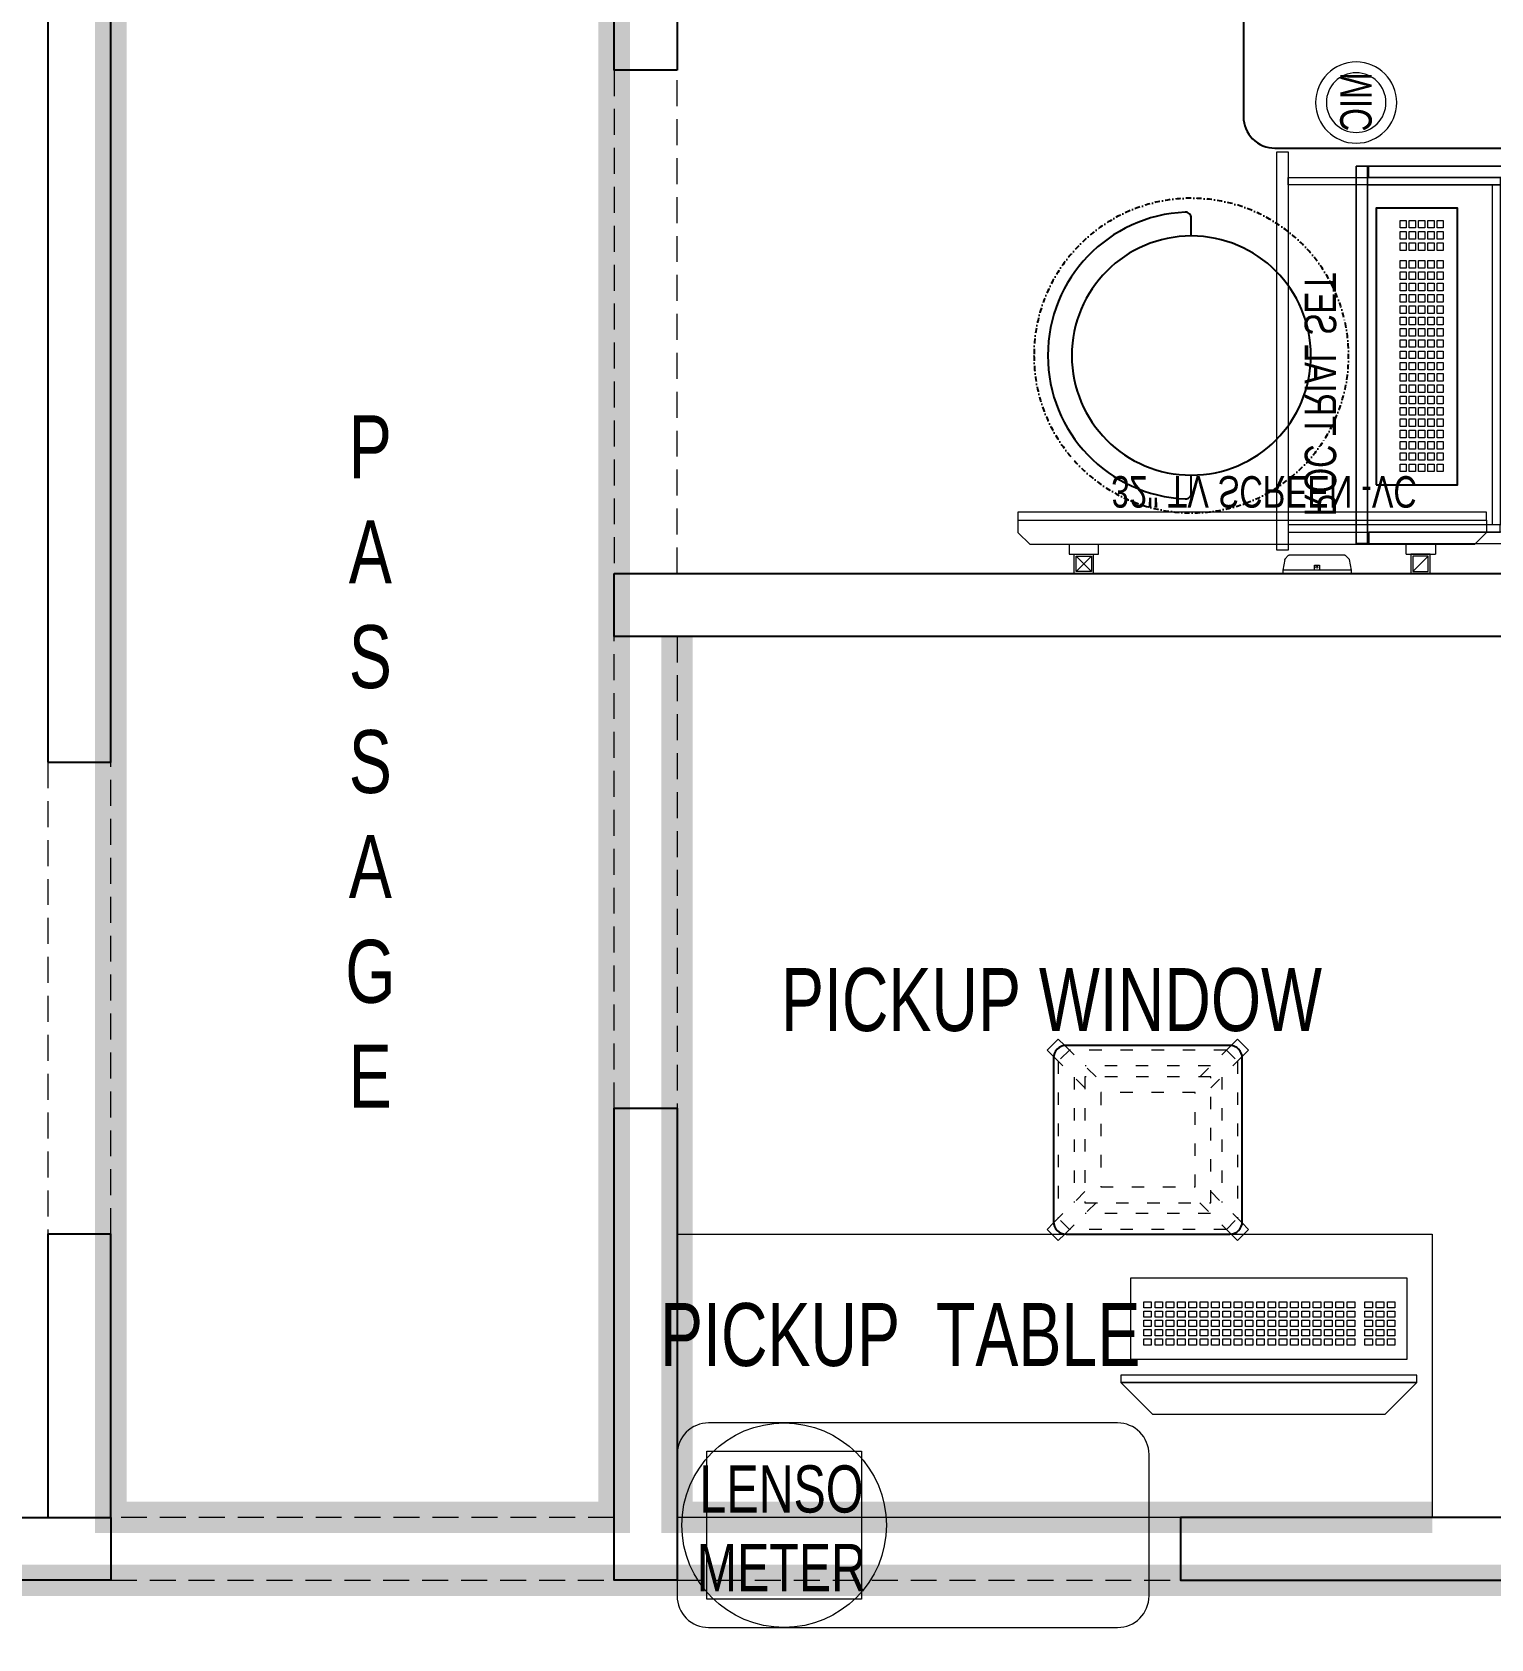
# Model space of a CAD drawing. Header units: feet. Extents: x 9494323 to 9502363, y -6780591 to -6762539.
# Drawn here: x 9496058 to 9498376, y -6769092 to -6766539 of the extents above; entities that cross this region are included whole.
import ezdxf

# ---------------------------------------------------------------- set-up
doc = ezdxf.new("R2010")
doc.units = ezdxf.units.FT
doc.header["$LTSCALE"] = 33
doc.header["$MEASUREMENT"] = 0
for name, pattern in [('a_p6_plan_L18$0$HIDDEN', [0.375, 0.25, -0.125]), ('ACAD_ISO03W100', [30, 12, -18]), ('DASHDOT2', [0.5, 0.25, -0.125, 0, -0.125]), ('HIDDEN', [9.525, 6.35, -3.175])]:
    doc.linetypes.add(name, pattern=pattern)
for name, color, linetype, lineweight in [('LENS-DIM', 252, 'Continuous', 5), ('LENS-FURNITURE', 13, 'Continuous', 9), ('LENS-PARTITION', 21, 'Continuous', 25), ('LENS-TEXT', 31, 'Continuous', 5), ('LENS_CURTAIN', 5, 'a_p6_plan_L18$0$HIDDEN', 9), ('LK-EQPMT', 3, 'Continuous', 18), ('LK-FF&E WALL', 1, 'Continuous', 9), ('LK-FLUTTED FINISH', 20, 'Continuous', 30), ('LK-IT', 3, 'Continuous', 18), ('LK-MIRROR', 133, 'Continuous', 13), ('LK-TILES FINISH', 251, 'Continuous', 5), ('LN-ELEVATION-1', 81, 'Continuous', 25), ('LN-ELEVATION-2', 103, 'Continuous', 20), ('LN-ELEVATION-3', 125, 'Continuous', 18), ('LN-ELEVATION-5', 167, 'Continuous', 5)]:
    doc.layers.add(name, color=color, linetype=linetype, lineweight=lineweight)
doc.layers.add('PDF_Geometry', color=7, linetype='Continuous')
doc.styles.add('LK TXT', font='GILC____.TTF', dxfattribs={"height": 100})
doc.styles.get("Standard").update_dxf_attribs({"font": 'GILC____.TTF'})

# ---------------------------------------------------------------- blocks, each defined once
blk = doc.blocks.new('CLENS 600 TYPE 6')
at = {"layer": 'LN-ELEVATION-1', "ltscale": 0.5}
blk.add_lwpolyline([(130, -225), (-130, -225, -0.414214), (-150, -205), (-150, 55, -0.414214), (-130, 75), (130, 75, -0.414214), (150, 55), (150, -205, -0.414214)], format="xyb", close=True, dxfattribs=at)
at = {"layer": 'LN-ELEVATION-3', "linetype": 'ACAD_ISO03W100', "ltscale": 0.05}
for p, q in [((-82.3, 25), (-124.7, 67.4)), ((124.7, 67.4), (-124.7, 67.4)), ((82.3, 25), (124.7, 67.4)), ((-100, 7.3), (-142.4, 49.7)), ((-142.4, -199.7), (-142.4, 49.7)), ((99.7, 42.4), (-99.7, 42.4)), ((100, 7.3), (142.4, 49.7)), ((142.4, -199.7), (142.4, 49.7)), ((-117.4, -174.7), (-117.4, 24.7)), ((117.4, -174.7), (117.4, 24.7)), ((-100, -157.3), (-142.4, -199.7)), ((-82.3, -175), (-124.7, -217.4)), ((82.3, -175), (124.7, -217.4)), ((100, -157.3), (142.4, -199.7)), ((99.7, -192.4), (-99.7, -192.4)), ((124.7, -217.4), (-124.7, -217.4))]:
    blk.add_line(p, q, dxfattribs=at)
for points in [[(-132.2, 74.9), (-124.7, 67.4), (-142.4, 49.7), (-149.9, 57.2)], [(132.2, 74.9), (124.7, 67.4), (142.4, 49.7), (149.9, 57.2)], [(-132.2, -224.9), (-124.7, -217.4), (-142.4, -199.7), (-149.9, -207.2)], [(132.2, -224.9), (124.7, -217.4), (142.4, -199.7), (149.9, -207.2)]]:
    blk.add_lwpolyline(points, dxfattribs=at)
for points in [[(100, -175), (-100, -175), (-100, 25), (100, 25)], [(75, -150), (-75, -150), (-75, 0), (75, 0)]]:
    blk.add_lwpolyline(points, close=True, dxfattribs=at)
at = {"layer": 'LN-ELEVATION-5', "ltscale": 0.5}
for points in [[(-149.9, 57.2), (-160.1, 67.4), (-142.4, 85.1), (-132.2, 74.9)], [(149.9, 57.2), (160.1, 67.4), (142.4, 85.1), (132.2, 74.9)], [(-149.9, -207.2), (-160.1, -217.4), (-142.4, -235.1), (-132.2, -224.9)], [(149.9, -207.2), (160.1, -217.4), (142.4, -235.1), (132.2, -224.9)]]:
    blk.add_lwpolyline(points, dxfattribs=at)
blk = doc.blocks.new('*U23')
at = {"layer": 'LK-EQPMT', "ltscale": 12}
blk.add_lwpolyline([(6, 4.9), (-6, 4.9), (-6, -4.9), (6, -4.9)], close=True, dxfattribs=at)
blk = doc.blocks.new('*U24')
at = {"color": 0, "linetype": 'ByBlock', "lineweight": -2}
for p in [(0, 0), (18, 0), (35.9, 0), (53.9, 0), (71.8, 0), (89.8, 0), (107.8, 0), (125.7, 0), (143.7, 0), (161.6, 0), (179.6, 0), (197.6, 0), (215.5, 0), (233.5, 0), (251.4, 0), (269.4, 0), (287.4, 0), (305.3, 0), (323.3, 0), (0, -14.7), (0, -29.5), (18, -14.7), (18, -29.5), (35.9, -14.7), (35.9, -29.5), (53.9, -14.7), (53.9, -29.5), (71.8, -14.7), (71.8, -29.5), (89.8, -14.7), (89.8, -29.5), (107.8, -14.7), (107.8, -29.5), (125.7, -14.7), (125.7, -29.5), (143.7, -14.7), (143.7, -29.5), (161.6, -14.7), (161.6, -29.5), (179.6, -14.7), (179.6, -29.5), (197.6, -14.7), (197.6, -29.5), (215.5, -14.7), (215.5, -29.5), (233.5, -14.7), (233.5, -29.5), (251.4, -14.7), (251.4, -29.5), (269.4, -14.7), (269.4, -29.5), (287.4, -14.7), (287.4, -29.5), (305.3, -14.7), (305.3, -29.5), (323.3, -14.7), (323.3, -29.5), (0, -44.2), (18, -44.2), (35.9, -44.2), (53.9, -44.2), (71.8, -44.2), (89.8, -44.2), (107.8, -44.2), (125.7, -44.2), (143.7, -44.2), (161.6, -44.2), (179.6, -44.2), (197.6, -44.2), (215.5, -44.2), (233.5, -44.2), (251.4, -44.2), (269.4, -44.2), (287.4, -44.2), (305.3, -44.2), (323.3, -44.2), (0, -59), (18, -59), (35.9, -59), (53.9, -59), (71.8, -59), (89.8, -59), (107.8, -59), (125.7, -59), (143.7, -59), (161.6, -59), (179.6, -59), (197.6, -59), (215.5, -59), (233.5, -59), (251.4, -59), (269.4, -59), (287.4, -59), (305.3, -59), (323.3, -59)]:
    blk.add_blockref('*U23', p, dxfattribs=at)
blk = doc.blocks.new('*U21')
at = {"layer": 'LK-EQPMT', "ltscale": 12}
blk.add_lwpolyline([(6, 4.9), (-6, 4.9), (-6, -4.9), (6, -4.9)], close=True, dxfattribs=at)
blk = doc.blocks.new('*U22')
at = {"color": 0, "linetype": 'ByBlock', "lineweight": -2}
for p in [(0, 0), (18, 0), (35.9, 0), (0, -14.7), (0, -29.5), (18, -14.7), (18, -29.5), (35.9, -14.7), (35.9, -29.5), (0, -44.2), (18, -44.2), (35.9, -44.2), (0, -59), (18, -59), (35.9, -59)]:
    blk.add_blockref('*U21', p, dxfattribs=at)
blk = doc.blocks.new('*U16')
at = {"ltscale": 12}
blk.add_lwpolyline([(8, 0), (8, 129.1), (448, 129.1), (448, 0)], close=True, dxfattribs=at)
for name, p in [('*U24', (35.2, 101.6)), ('*U22', (386.6, 101.6))]:
    blk.add_blockref(name, p)
blk = doc.blocks.new('Pickup table PC')
at = {"layer": 'LN-ELEVATION-2', "ltscale": 0.5}
for points in [[(470, 50), (0, 50), (0, 62), (470, 62)], [(420, 0), (50, 0), (0, 50), (470, 50)]]:
    blk.add_lwpolyline(points, close=True, dxfattribs=at)
blk = doc.blocks.new('MOROTISED TABLE-TRIAL SET 950x600')
at = {"layer": 'PDF_Geometry', "lineweight": 25}
blk.add_lwpolyline([(415.6, 0), (550, 0, 0.414252), (600, 50), (600, 900, 0.414252), (550, 950), (50, 950, 0.414293), (0, 900), (0, 50, 0.414164), (50, 0), (415.6, 0)], format="xyb", dxfattribs=at)
blk = doc.blocks.new('TRIAL SET ROC')
at = {"layer": 'LENS-DIM', "ltscale": 0.5}
for points in [[(-400.4, -364.3), (-430.4, -364.3)], [(169.6, -364.3), (139.6, -364.3)]]:
    blk.add_lwpolyline(points, dxfattribs=at)
at = {"layer": 'LENS-FURNITURE'}
blk.add_lwpolyline([(-430.4, 18), (169.6, 18), (169.6, -382.3), (-430.4, -382.3)], close=True, dxfattribs=at)
at = {"layer": 'LENS-FURNITURE', "color": 146}
for points in [[(-412.4, -153.6), (-400.4, -153.6), (-400.4, -490.6), (-412.4, -490.6)], [(139.6, -153.6), (-400.4, -153.6), (-400.4, -165.6), (139.6, -165.6)], [(151.6, -153.6), (139.6, -153.6), (139.6, -490.6), (151.6, -490.6)], [(192.1, -490.6), (-440.9, -490.6), (-440.9, -508.6), (192.1, -508.6)]]:
    blk.add_lwpolyline(points, close=True, dxfattribs=at)
at = {"layer": 'LN-ELEVATION-2'}
for points in [[(-430.4, 18), (-412.4, 18), (-412.4, -362.3), (-430.4, -362.3)], [(-412.4, 18), (151.6, 18), (151.6, 0), (-412.4, 0)], [(169.6, 18), (151.6, 18), (151.6, -362.3), (169.6, -362.3)], [(169.6, -364.3), (-430.4, -364.3), (-430.4, -382.3), (169.6, -382.3)], [(169.6, -382.3), (-430.4, -382.3), (-430.4, -364.3), (169.6, -364.3)]]:
    blk.add_lwpolyline(points, close=True, dxfattribs=at)
at = {"layer": 'LN-ELEVATION-2', "linetype": 'HIDDEN', "ltscale": 100}
blk.add_lwpolyline([(-400.4, -364.3), (139.6, -364.3), (139.6, -27.4), (-400.4, -27.4)], close=True, dxfattribs=at)
at = {"insert": (-386.9, -414.1), "char_height": 50, "attachment_point": 1}
blk.add_mtext_dynamic_manual_height_columns('ROC TRIAL SET', width=625.228, gutter_width=500, heights=[0], dxfattribs=at)
blk = doc.blocks.new('MIC')
at = {"layer": 'LK-EQPMT', "ltscale": 12}
for radius in [64.5, 47.4]:
    blk.add_circle((234.5, 64.5), radius, dxfattribs=at)
at = {"layer": 'LK-EQPMT', "ltscale": 12, "insert": (233.2, 64.5), "char_height": 50, "attachment_point": 5}
blk.add_mtext_dynamic_manual_height_columns('MIC', width=466.48, gutter_width=12.5, heights=[0], dxfattribs=at)
blk = doc.blocks.new('DOCTOR STOOL')
at = {"layer": 'LN-ELEVATION-1', "ltscale": 100}
blk.add_lwpolyline([(228, 37.8), (228, 9.1, -0.426474), (218.5, 0, -0.959166), (218.5, 455.6, -0.426474), (228, 446.5), (228, 417.8)], format="xyb", dxfattribs=at)
at = {"layer": 'LN-ELEVATION-1', "linetype": 'DASHDOT2'}
blk.add_circle((228, 227.8), 250, dxfattribs=at)
at = {"layer": 'LN-ELEVATION-1', "ltscale": 100}
blk.add_circle((228, 227.8), 190, dxfattribs=at)
blk = doc.blocks.new('32INCH VC FOR CLINIC')
at = {"layer": 'LK-EQPMT'}
for p, q in [((116.9, 152.6), (92.6, 128.3)), ((92.6, 152.6), (116.9, 128.3)), ((627.7, 152.6), (652, 128.3))]:
    blk.add_line(p, q, dxfattribs=at)
at = {"layer": 'LK-EQPMT', "ltscale": 12}
for p, q in [((0, 90.3), (19.4, 109.7)), ((725.6, 109.7), (19.4, 109.7)), ((81.5, 109.7), (81.5, 125.2)), ((81.5, 125.2), (128, 125.2)), ((128, 125.2), (128, 109.7)), ((617, 125.2), (617, 109.7)), ((617, 125.2), (663.5, 125.2)), ((663.5, 109.7), (663.5, 125.2)), ((745, 90.3), (725.6, 109.7)), ((0, 70.9), (0, 90.3)), ((745, 70.9), (745, 90.3))]:
    blk.add_line(p, q, dxfattribs=at)
at = {"layer": 'LK-EQPMT'}
for points in [[(89.6, 125.2), (119.9, 125.2), (119.9, 155.6), (89.6, 155.6)], [(655, 125.2), (624.7, 125.2), (624.7, 155.6), (655, 155.6)], [(92.6, 128.3), (116.9, 128.3), (116.9, 152.6), (92.6, 152.6)], [(652, 128.3), (627.7, 128.3), (627.7, 152.6), (652, 152.6)]]:
    blk.add_lwpolyline(points, close=True, dxfattribs=at)
at = {"layer": 'LK-EQPMT', "ltscale": 12}
blk.add_lwpolyline([(0, 58), (0, 70.9), (745, 70.9), (745, 58)], close=True, dxfattribs=at)
at = {"layer": 'LENS-TEXT', "color": 0, "ltscale": 2, "insert": (391.2, 25.6), "char_height": 50, "attachment_point": 5}
blk.add_mtext_dynamic_manual_height_columns('32" TV SCREEN -VC', width=466.48, gutter_width=12.5, heights=[0], dxfattribs=at)
blk = doc.blocks.new('A$C142a10c7')
at = {"color": 7, "linetype": 'Continuous', "lineweight": 0}
for p, q in [((8.7, 28.4), (3.6, 23.4)), ((99.8, 28.4), (104.9, 23.4)), ((3, 22.3), (0, 5)), ((0, 5), (0, 0)), ((50.7, 5), (57.7, 5)), ((58.2, 5), (63, 5)), ((105.4, 22.3), (108.5, 5)), ((108.5, 5), (108.5, 0))]:
    blk.add_line(p, q, dxfattribs=at)
for points in [[(10.1, 29), (10.1, 29), (10.2, 29), (10.5, 29), (10.8, 29), (11.1, 29), (11.6, 29), (12.1, 29), (12.8, 29), (13.5, 29), (14.2, 29), (15.1, 29), (16, 29), (17, 29), (18.1, 29), (19.2, 29), (20.4, 29), (21.7, 29), (23, 29), (24.4, 29), (25.8, 29), (27.3, 29), (28.8, 29), (30.3, 29), (31.9, 29), (33.5, 29), (35.2, 29), (36.9, 29), (38.6, 29), (40.3, 29), (42, 29), (43.8, 29), (45.5, 29), (63, 29), (64.7, 29), (66.5, 29), (68.2, 29), (69.9, 29), (71.6, 29), (73.3, 29), (74.9, 29), (76.5, 29), (78.1, 29), (79.7, 29), (81.2, 29), (82.7, 29), (84.1, 29), (85.5, 29), (86.8, 29), (88, 29), (89.2, 29), (90.4, 29), (91.4, 29), (92.5, 29), (93.4, 29), (94.2, 29), (95, 29), (95.7, 29), (96.4, 29), (96.9, 29), (97.3, 29), (97.7, 29), (98, 29), (98.3, 29), (98.4, 29), (98.4, 29)], [(0, 5), (0, 5), (0.2, 5), (0.4, 5), (0.7, 5), (1, 5), (1.5, 5), (2, 5), (2.6, 5), (3.3, 5), (4, 5), (4.9, 5), (5.8, 5), (6.8, 5), (7.8, 5), (8.9, 5), (10.1, 5), (11.3, 5), (12.7, 5), (14, 5), (15.4, 5), (16.9, 5), (18.4, 5), (20, 5), (21.6, 5), (23.3, 5), (25, 5), (26.8, 5), (28.5, 5), (30.3, 5), (32.2, 5), (34, 5), (35.9, 5), (37.8, 5), (39.7, 5), (41.6, 5), (43.6, 5), (45.5, 5)], [(0, 5), (0, 5), (0.2, 5), (0.4, 5), (0.7, 5), (1, 5), (1.5, 5), (2, 5), (2.6, 5), (3.3, 5), (4, 5), (4.9, 5), (5.8, 5), (6.8, 5), (7.8, 5), (8.9, 5), (10.1, 5), (11.3, 5), (12.7, 5), (14, 5), (15.4, 5), (16.9, 5), (18.4, 5), (20, 5), (21.6, 5), (23.3, 5), (25, 5), (26.8, 5), (28.5, 5), (30.3, 5), (32.2, 5), (34, 5), (35.9, 5), (37.8, 5), (39.7, 5), (41.6, 5), (43.6, 5), (45.5, 5), (50.2, 5)], [(0, 0), (0, 0), (0.2, 0), (0.4, 0), (0.7, 0), (1, 0), (1.5, 0), (2, 0), (2.6, 0), (3.3, 0), (4, 0), (4.9, 0), (5.8, 0), (6.8, 0), (7.8, 0), (8.9, 0), (10.1, 0), (11.3, 0), (12.7, 0), (14, 0), (15.4, 0), (16.9, 0), (18.4, 0), (20, 0), (21.6, 0), (23.3, 0), (25, 0), (26.8, 0), (28.5, 0), (30.3, 0), (32.2, 0), (34, 0), (35.9, 0), (37.8, 0), (39.7, 0), (41.6, 0), (43.6, 0), (45.5, 0)], [(45.5, 5), (63, 5), (64.9, 5), (66.8, 5), (68.8, 5), (70.7, 5), (72.6, 5), (74.4, 5), (76.3, 5), (78.1, 5), (79.9, 5), (81.7, 5), (83.5, 5), (85.2, 5), (86.8, 5), (88.5, 5), (90, 5), (91.6, 5), (93, 5), (94.5, 5), (95.8, 5), (97.1, 5), (98.4, 5), (99.6, 5), (100.7, 5), (101.7, 5), (102.7, 5), (103.6, 5), (104.4, 5), (105.2, 5), (105.9, 5), (106.5, 5), (107, 5), (107.5, 5), (107.8, 5), (108.1, 5), (108.3, 5), (108.4, 5), (108.5, 5)], [(45.5, 0), (63, 0), (64.9, 0), (66.8, 0), (68.8, 0), (70.7, 0), (72.6, 0), (74.4, 0), (76.3, 0), (78.1, 0), (79.9, 0), (81.7, 0), (83.5, 0), (85.2, 0), (86.8, 0), (88.5, 0), (90, 0), (91.6, 0), (93, 0), (94.5, 0), (95.8, 0), (97.1, 0), (98.4, 0), (99.6, 0), (100.7, 0), (101.7, 0), (102.7, 0), (103.6, 0), (104.4, 0), (105.2, 0), (105.9, 0), (106.5, 0), (107, 0), (107.5, 0), (107.8, 0), (108.1, 0), (108.3, 0), (108.4, 0), (108.5, 0)], [(58.2, 5), (58.2, 13.4), (50.2, 13.4), (50.2, 5)], [(63, 5), (64.9, 5), (66.8, 5), (68.8, 5), (70.7, 5), (72.6, 5), (74.4, 5), (76.3, 5), (78.1, 5), (79.9, 5), (81.7, 5), (83.5, 5), (85.2, 5), (86.8, 5), (88.5, 5), (90, 5), (91.6, 5), (93, 5), (94.5, 5), (95.8, 5), (97.1, 5), (98.4, 5), (99.6, 5), (100.7, 5), (101.7, 5), (102.7, 5), (103.6, 5), (104.4, 5), (105.2, 5), (105.9, 5), (106.5, 5), (107, 5), (107.5, 5), (107.8, 5), (108.1, 5), (108.3, 5), (108.4, 5), (108.5, 5)]]:
    blk.add_lwpolyline(points, dxfattribs=at)
for points in [[(10.1, 29), (9.5, 29), (9, 28.8), (8.7, 28.4)], [(99.8, 28.4), (99.5, 28.8), (99, 29), (98.4, 29)], [(3.6, 23.4), (3.3, 23.1), (3.1, 22.7), (3.1, 22.3)], [(54.2, 11.6), (53.4, 11.6), (52.6, 10.9), (52.6, 10)], [(52.6, 10), (52.6, 9.1), (53.4, 8.4), (54.2, 8.4)], [(55.8, 10), (55.8, 10.9), (55.1, 11.6), (54.2, 11.6)], [(54.2, 8.4), (55.1, 8.4), (55.8, 9.1), (55.8, 10)], [(105.4, 22.3), (105.4, 22.7), (105.2, 23.1), (104.9, 23.4)]]:
    blk.add_open_spline(points, degree=3, dxfattribs=at)

msp = doc.modelspace()

# ---------------------------------------------------------------- linework, layer by layer
at = {"layer": 'LENS-PARTITION'}
for points in [[(9497083.2, -6766598.8), (9496983.2, -6766598.8), (9496983.2, -6762798.8), (9497083.2, -6762798.8)], [(9496083.2, -6767698.8), (9496183.2, -6767698.8), (9496183.2, -6766498.8), (9496083.2, -6766498.8)], [(9496983.2, -6767398.8), (9501883.2, -6767398.8), (9501883.2, -6767498.8), (9496983.2, -6767498.8)], [(9496983.2, -6768248.8), (9497083.2, -6768248.8), (9497083.2, -6768998.8), (9496983.2, -6768998.8)], [(9496083.2, -6768898.8), (9496183.2, -6768898.8), (9496183.2, -6768448.8), (9496083.2, -6768448.8)], [(9496183.2, -6768998.8), (9494583.2, -6768998.8), (9494583.2, -6768898.8), (9496183.2, -6768898.8)], [(9500483.2, -6768898.8), (9497883.2, -6768898.8), (9497883.2, -6768998.8), (9500483.2, -6768998.8)]]:
    msp.add_lwpolyline(points, close=True, dxfattribs=at)
at = {"layer": 'LENS_CURTAIN', "ltscale": 5}
for points in [[(9497083.2, -6767398.8), (9497083.2, -6766598.8), (9496983.2, -6766598.8), (9496983.2, -6767398.8)], [(9497083.2, -6768248.8), (9496983.2, -6768248.8), (9496983.2, -6767498.8), (9497083.2, -6767498.8)], [(9496183.2, -6768448.8), (9496183.2, -6767698.8), (9496083.2, -6767698.8), (9496083.2, -6768448.8)], [(9496983.2, -6768898.8), (9496183.2, -6768898.8), (9496183.2, -6768998.8), (9496983.2, -6768998.8)], [(9497883.2, -6768898.8), (9497083.2, -6768898.8), (9497083.2, -6768998.8), (9497883.2, -6768998.8)]]:
    msp.add_lwpolyline(points, close=True, dxfattribs=at)
at = {"layer": 'LK-EQPMT'}
msp.add_lwpolyline([(9497130.3, -6769028.8), (9497130.3, -6768793.8), (9497376.3, -6768793.8), (9497376.3, -6769028.8)], close=True, dxfattribs=at)
at = {"layer": 'LK-FF&E WALL'}
msp.add_lwpolyline([(9498283.2, -6768898.8), (9497083.2, -6768898.8), (9497083.2, -6768448.8), (9498283.2, -6768448.8)], close=True, dxfattribs=at)
msp.add_lwpolyline([(9497833.2, -6769023.8), (9497833.2, -6768798.8, 0.414214), (9497783.2, -6768748.8), (9497133.2, -6768748.8, 0.414214), (9497083.2, -6768798.8), (9497083.2, -6769023.8, 0.414214), (9497133.2, -6769073.8), (9497783.2, -6769073.8, 0.414214)], format="xyb", close=True, dxfattribs=at)
msp.add_circle((9497253.3, -6768911.3), 162.5, dxfattribs=at)
at = {"layer": 'LK-FLUTTED FINISH', "linetype": 'ACAD_ISO03W100', "ltscale": 0.05, "const_width": 50}
msp.add_lwpolyline([(9496183.2, -6768998.8), (9501233.2, -6768998.8)], dxfattribs=at)
at = {"layer": 'LK-MIRROR', "linetype": 'ACAD_ISO03W100', "ltscale": 0.05, "const_width": 50}
msp.add_lwpolyline([(9496183.2, -6768998.8), (9494583.2, -6768998.8), (9494583.2, -6770668.8)], dxfattribs=at)
at = {"layer": 'LK-TILES FINISH', "color": 212, "linetype": 'ACAD_ISO03W100', "ltscale": 0.05, "const_width": 50}
for points in [[(9496983.2, -6766498.1), (9496983.2, -6768898.8), (9496183.2, -6768898.8), (9496183.2, -6766499.4)], [(9498283.2, -6768898.8), (9497083.2, -6768898.8), (9497083.2, -6767498.8)]]:
    msp.add_lwpolyline(points, dxfattribs=at)

# ---------------------------------------------------------------- block references
at = {"xscale": -1}
for name, p, rotation in [('MIC', (9498226.9, -6766416), 90), ('TRIAL SET ROC', (9498544.7, -6766921), 270), ('*U16', (9498194.4, -6767266.2), 270), ('32INCH VC FOR CLINIC', (9497624.8, -6767243.2), 180)]:
    msp.add_blockref(name, p, dxfattribs=dict(at, rotation=rotation))
msp.add_blockref('A$C142a10c7', (9498154.3, -6767398.8), dxfattribs=at)
at = {"layer": 'LENS-FURNITURE', "rotation": 180}
msp.add_blockref('MOROTISED TABLE-TRIAL SET 950x600', (9498583.2, -6765772.8), dxfattribs=at)
at = {"layer": 'LENS-FURNITURE', "xscale": -1, "rotation": 180}
msp.add_blockref('DOCTOR STOOL', (9497672.4, -6766824.7), dxfattribs=at)
at = {"layer": 'LK-FF&E WALL', "xscale": -1, "rotation": 180}
msp.add_blockref('CLENS 600 TYPE 6', (9497831.4, -6768373.8), dxfattribs=at)
at = {"layer": 'LK-IT', "ltscale": 0.5, "xscale": -1, "rotation": 180}
msp.add_blockref('*U16', (9497795.6, -6768518.5), dxfattribs=at)
at = {"layer": 'LK-IT', "xscale": -1}
msp.add_blockref('Pickup table PC', (9498258.6, -6768734.7), dxfattribs=at)

# ---------------------------------------------------------------- texts
at = {"layer": 'LENS-TEXT', "color": 0, "linetype": 'Continuous', "ltscale": 3, "attachment_point": 5, "style": 'LK TXT'}
for s, width, gutter_width, insert, char_height in [('P\\PA\\PS\\PS\\PA\\PG\\PE', 56.378, 1, (9496595.7, -6767697.7), 100), (' PICKUP WINDOW', 1099.487, 1, (9497663.9, -6768076.7), 100), ('PICKUP  TABLE  ', 783.964, 1, (9497437.7, -6768609), 100), ('LENSO\\PMETER', 353.056, 0.5, (9497249, -6768916.2), 75)]:
    msp.add_mtext_dynamic_manual_height_columns(s, width=width, gutter_width=gutter_width, heights=[0], dxfattribs=dict(at, insert=insert, char_height=char_height))

doc.saveas('drawing.dxf')
